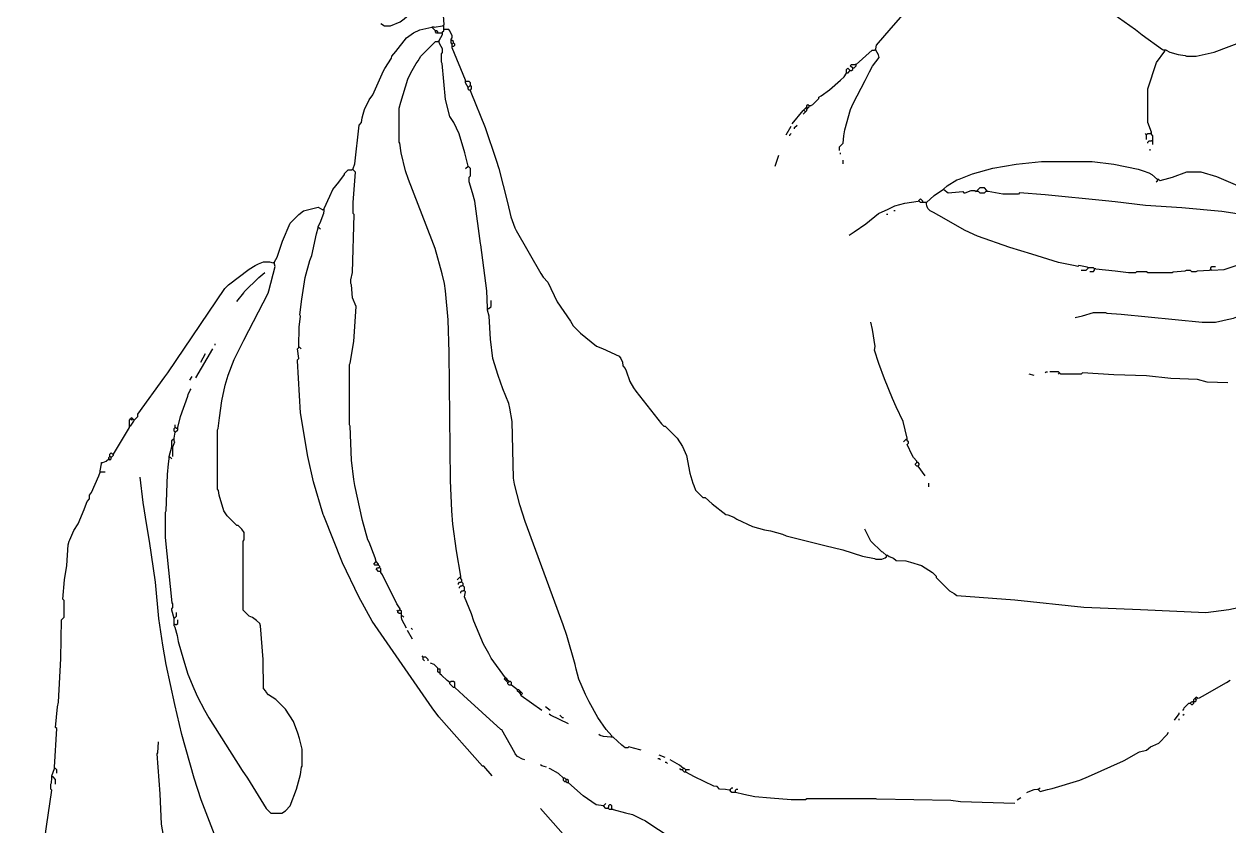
# Model space of a CAD drawing. Header units: millimetres. Extents: x 0.1 to 28.4, y 0.9 to 36.7.
# Drawn here: x 3.56 to 16.21, y 7.88 to 16.3 of the extents above; entities that cross this region are included whole.
import ezdxf

# ---------------------------------------------------------------- set-up
doc = ezdxf.new("R2010")
doc.units = ezdxf.units.MM

msp = doc.modelspace()

# ---------------------------------------------------------------- linework, layer by layer
for points in [[(12.4968, 16.0401), (12.50696, 16.07947), (12.658762, 16.258689), (12.760347, 16.373103), (13.103352, 16.817086), (13.230352, 16.994886), (13.35786, 17.18437), (13.39596, 17.24787), (13.630148, 17.625314), (13.7414, 17.7673)], [(15.5194, 16.0274), (15.50797, 16.02994), (15.293402, 16.182923), (15.224698, 16.240177), (15.047546, 16.367369), (14.99997, 16.39824), (14.89837, 16.43761), (14.86027, 16.45031), (14.36497, 16.57731), (14.18717, 16.64081), (14.0081, 16.7386), (13.8049, 16.9418), (13.8049, 17.5768), (13.8176, 17.5895), (13.8049, 17.6403), (13.8176, 17.653), (13.8176, 17.6911), (13.8049, 17.7038)], [(7.3025, 16.3068), (7.3406, 16.2814), (7.4041, 16.2814), (7.503414, 16.322548), (7.546086, 16.354552), (7.660903, 16.456047), (7.68477, 16.46809), (7.7089, 16.4719), (7.833298, 16.576623), (7.8994, 16.637), (7.9248, 16.637), (7.9375, 16.6243), (7.957324, 16.39508), (7.9629, 16.2941)], [(7.0104, 14.7828), (7.027582, 14.832479), (7.0739, 15.24), (7.0993, 15.2654), (7.104185, 15.315223), (7.11581, 15.35303), (7.129182, 15.403979), (7.178548, 15.504414), (7.21614, 15.55623), (7.33044, 15.81023), (7.34314, 15.83563), (7.41172, 15.94104), (7.4168, 15.9639), (7.457831, 16.012746), (7.5692, 16.1544), (7.643446, 16.208131), (7.71017, 16.23949), (7.8359, 16.2687)], [(7.8486, 16.2687), (7.8359, 16.2687)], [(7.8613, 16.2687), (7.8486, 16.2687)], [(7.8486, 16.256), (7.8486, 16.2687)], [(7.874, 16.2306), (7.8486, 16.256)], [(7.8613, 16.2687), (7.9502, 16.2814)], [(7.8867, 16.2306), (7.874, 16.2306)], [(7.874, 16.2179), (7.874, 16.2306)], [(7.8867, 16.2052), (7.874, 16.2179)], [(7.8994, 16.2179), (7.8867, 16.2306)], [(7.8994, 16.2052), (7.8867, 16.2052)], [(7.8994, 16.2052), (7.8994, 16.2179)], [(7.9121, 16.2052), (7.8994, 16.2052)], [(7.9375, 16.2052), (7.9121, 16.2052)], [(7.9121, 16.129), (7.9502, 16.1925)], [(7.9502, 16.2052), (7.9375, 16.2052)], [(7.9629, 16.2814), (7.9502, 16.2814)], [(7.9502, 16.2179), (7.9629, 16.2306)], [(7.9502, 16.2052), (7.9502, 16.2179)], [(7.9502, 16.1925), (7.9502, 16.2052)], [(7.9629, 16.2814), (7.9629, 16.2941)], [(7.9629, 16.2687), (7.9629, 16.2814)], [(7.9629, 16.256), (7.9629, 16.2687)], [(7.9629, 16.2433), (7.9629, 16.256)], [(7.9756, 16.2433), (7.9629, 16.2433)], [(7.9629, 16.2306), (7.9629, 16.2433)], [(8.0391, 16.1417), (8.0518, 16.1544), (8.0518, 16.1798), (8.02894, 16.21917), (8.0264, 16.2306), (8.0137, 16.2433), (7.9756, 16.2433)], [(15.5448, 16.0274), (15.58544, 16.00708), (15.672562, 15.981934), (15.747238, 15.971266), (15.7607, 15.9639), (15.8623, 15.9639), (16.051679, 16.006482), (16.52143, 16.18361), (16.57223, 16.20774), (16.663377, 16.238415), (16.712223, 16.248185), (16.82802, 16.262975), (16.9545, 16.2687)], [(8.1407, 10.5029), (8.097266, 10.768838), (8.057581, 11.049482), (8.046019, 11.188218), (8.033014, 11.505957), (8.02011, 12.852341), (8.007594, 13.195074), (7.980934, 13.500862), (7.970266, 13.575538), (7.945718, 13.676779), (7.87019, 13.94333), (7.83844, 14.03477), (7.59079, 14.66723), (7.56031, 14.75867), (7.513515, 14.946923), (7.500229, 15.048816), (7.493, 15.0622), (7.493, 15.4178), (7.510585, 15.480323), (7.58444, 15.72133), (7.61746, 15.78737), (7.673731, 15.885746), (7.693269, 15.915054), (7.7216, 15.9639), (7.874, 16.1163), (7.8994, 16.1163)], [(7.9121, 16.1163), (7.8994, 16.1163)], [(7.9121, 16.1163), (7.9121, 16.129)], [(7.9121, 16.1036), (7.9121, 16.1163)], [(8.2169, 14.8082), (8.18261, 14.94917), (8.125069, 15.149146), (8.06704, 15.26667), (8.0264, 15.3289), (7.980749, 15.507558), (7.945051, 15.886842), (7.9375, 15.9004), (7.9375, 15.9893), (7.9502, 16.002), (7.9502, 16.0401), (7.93496, 16.06423), (7.9121, 16.1036)], [(8.0391, 16.129), (8.0391, 16.1417)], [(8.0518, 16.129), (8.0391, 16.129)], [(8.0391, 16.1163), (8.0391, 16.129)], [(8.0518, 16.0909), (8.0391, 16.1036), (8.0391, 16.1163)], [(8.0645, 16.1036), (8.0645, 16.1163), (8.0518, 16.129)], [(8.0518, 16.0909), (8.0645, 16.1036)], [(8.0518, 16.0782), (8.0518, 16.0909)], [(8.0518, 16.0655), (8.0518, 16.0782)], [(8.0645, 16.0655), (8.0518, 16.0655)], [(8.0518, 16.0528), (8.0518, 16.0655)], [(8.0645, 16.0655), (8.0772, 16.0782), (8.0772, 16.0909), (8.0645, 16.1036)], [(8.1915, 15.7099), (8.0518, 16.0528)], [(12.1158, 14.9733), (12.1158, 15.0114), (12.1539, 15.0495), (12.161451, 15.126558), (12.171749, 15.188342), (12.23391, 15.40383), (12.25931, 15.46733), (12.38504, 15.70863), (12.43076, 15.80007), (12.461748, 15.860014), (12.5349, 15.9512), (12.52601, 15.97787), (12.4968, 16.0274)], [(12.2936, 15.875), (12.4587, 16.0274), (12.4841, 16.0274)], [(12.4968, 16.0274), (12.4841, 16.0274)], [(12.4968, 16.0274), (12.4968, 16.0401)], [(15.3924, 15.1638), (15.3543, 15.2654), (15.3543, 15.621), (15.446131, 15.898446), (15.5321, 16.0147)], [(15.5321, 16.0274), (15.5194, 16.0274)], [(15.5448, 16.0274), (15.5321, 16.0274)], [(15.5321, 16.0147), (15.5321, 16.0274)], [(12.192, 15.7988), (12.192, 15.8242), (12.2047, 15.8369), (12.2301, 15.8115)], [(12.2047, 15.7861), (12.2301, 15.8115)], [(12.2555, 15.8369), (12.2301, 15.8623), (12.2428, 15.875), (12.2809, 15.875)], [(12.2301, 15.8115), (12.2428, 15.8115), (12.2555, 15.8242)], [(12.2682, 15.8369), (12.2555, 15.8369)], [(12.2555, 15.8242), (12.2555, 15.8369)], [(12.2682, 15.8369), (12.2936, 15.8623)], [(12.2936, 15.875), (12.2809, 15.875)], [(12.2936, 15.8623), (12.2936, 15.875)], [(8.1915, 15.6972), (8.1915, 15.7099)], [(8.2042, 15.6972), (8.1915, 15.6972)], [(8.1915, 15.6845), (8.1915, 15.6972)], [(8.2423, 15.6591), (8.2423, 15.6845), (8.2296, 15.6972), (8.2042, 15.6972)], [(11.811, 15.4432), (11.8364, 15.4559), (11.8999, 15.5194), (11.8999, 15.5321), (11.923346, 15.547731), (12.011397, 15.611453), (12.1285, 15.7099), (12.1666, 15.748), (12.192, 15.7861)], [(12.192, 15.7861), (12.192, 15.7988)], [(12.2047, 15.7861), (12.192, 15.7861)], [(8.2169, 15.6337), (8.1915, 15.6845)], [(8.2169, 15.6337), (8.2423, 15.6591)], [(8.2296, 15.6083), (8.2169, 15.621), (8.2169, 15.6337)], [(8.2423, 15.6083), (8.2296, 15.6083)], [(8.2423, 15.6083), (8.255, 15.621), (8.255, 15.6464), (8.2423, 15.6591)], [(8.2423, 15.5956), (8.2423, 15.6083)], [(8.2423, 15.5956), (8.24484, 15.58417), (8.39724, 15.21587), (8.51281, 14.87297), (8.538882, 14.783921), (8.631115, 14.426223), (8.665882, 14.275921), (8.70966, 14.15923), (8.72236, 14.13383), (8.981831, 13.679854), (9.007398, 13.642278), (9.0551, 13.589), (9.15416, 13.38453), (9.293469, 13.180646), (9.3218, 13.1318), (9.398, 13.0556), (9.56437, 12.91971), (9.62787, 12.89304), (9.8044, 12.8143), (9.81964, 12.79017), (9.838018, 12.749679), (9.8425, 12.7127), (9.864969, 12.685346), (9.87679, 12.66063), (9.91616, 12.54633), (9.953869, 12.482146), (9.979269, 12.444046), (10.2489, 12.1031), (10.2743, 12.0777), (10.287, 12.0777), (10.414, 11.9507), (10.467731, 11.863754), (10.51179, 11.77163), (10.545482, 11.583521), (10.57656, 11.47953), (10.58926, 11.45413), (10.6045, 11.4046), (10.6807, 11.3284), (10.7061, 11.3284), (10.780014, 11.261852), (10.922, 11.1506), (10.94613, 11.14679), (11.008946, 11.122269), (11.038254, 11.102731), (11.20267, 11.02614), (11.329377, 10.990385), (11.393021, 10.977282), (11.51763, 10.94486), (11.558121, 10.926482), (11.964521, 10.824882), (12.152779, 10.777818), (12.357862, 10.711434), (12.482979, 10.688918), (12.4968, 10.6807), (12.5603, 10.6807), (12.59713, 10.69721), (12.6111, 10.7061)], [(11.7729, 15.4305), (11.7729, 15.4432), (11.7856, 15.4559), (11.7983, 15.4432)], [(11.811, 15.4432), (11.7983, 15.4432)], [(11.7983, 15.4305), (11.7983, 15.4432)], [(11.6205, 15.2527), (11.7348, 15.3924)], [(11.7475, 15.3924), (11.7348, 15.3924)], [(11.7348, 15.3543), (11.7602, 15.3797)], [(11.7475, 15.4051), (11.7602, 15.4178)], [(11.7475, 15.3924), (11.7475, 15.4051)], [(11.7602, 15.3797), (11.7475, 15.3924)], [(11.7602, 15.4178), (11.7729, 15.4305)], [(11.7729, 15.4051), (11.7602, 15.4178)], [(11.7602, 15.3797), (11.7729, 15.3924), (11.7729, 15.4051)], [(11.7856, 15.4178), (11.7729, 15.4305)], [(11.7729, 15.4051), (11.7856, 15.4178)], [(11.7856, 15.4178), (11.7983, 15.4305)], [(11.557, 15.1384), (11.6078, 15.2273)], [(11.6459, 15.2019), (11.6459, 15.2146), (11.6713, 15.24)], [(11.5951, 15.1257), (11.5951, 15.1384), (11.6078, 15.1511)], [(15.3416, 15.1384), (15.3289, 15.1511)], [(15.3416, 15.1384), (15.3543, 15.1511), (15.3797, 15.1511)], [(15.3416, 15.0876), (15.3416, 15.1384)], [(15.3543, 15.0495), (15.3543, 15.0622), (15.367, 15.0749), (15.3924, 15.0749)], [(15.3924, 15.1511), (15.3797, 15.1511)], [(15.3924, 15.1511), (15.3924, 15.1638)], [(15.3924, 15.1384), (15.3924, 15.1511)], [(15.4051, 15.0876), (15.4051, 15.1257), (15.3924, 15.1384)], [(15.4051, 15.0749), (15.3924, 15.0749)], [(15.4051, 15.0749), (15.4051, 15.0876)], [(15.4051, 15.0622), (15.4051, 15.0749)], [(15.4051, 15.0368), (15.4051, 15.0622)], [(12.1285, 14.9352), (12.1285, 14.9479)], [(15.3797, 14.9733), (15.3797, 14.986)], [(8.1915, 14.7828), (8.2169, 14.8082)], [(8.4201, 13.3223), (8.4142, 13.499707), (8.351024, 13.98208), (8.348785, 13.996377), (8.287375, 14.43938), (8.263218, 14.527679), (8.2296, 14.6431), (8.2296, 14.6939), (8.2423, 14.7066), (8.2423, 14.7828), (8.2169, 14.8082)], [(11.4427, 14.8082), (11.4808, 14.9225)], [(12.1539, 14.8336), (12.1539, 14.8717)], [(13.208, 14.5669), (13.248386, 14.601952), (13.35024, 14.66342), (13.37183, 14.67231), (13.51407, 14.72819), (13.727579, 14.787282), (13.970684, 14.828129), (14.2367, 14.859), (14.7701, 14.859), (14.998016, 14.828129), (15.251579, 14.778318), (15.30477, 14.76121), (15.36446, 14.73962), (15.394354, 14.722231), (15.4559, 14.6685)], [(6.7056, 14.3637), (6.76529, 14.49197), (6.797623, 14.564298), (6.861048, 14.640814), (6.918569, 14.721254), (6.9215, 14.732), (6.9596, 14.7701), (6.9977, 14.7701)], [(7.2517, 10.6553), (7.24281, 10.69467), (7.17804, 10.85977), (7.16534, 10.88517), (7.107518, 11.085979), (7.028249, 11.456258), (7.017951, 11.518042), (6.992042, 11.721534), (6.978885, 12.077482), (6.9723, 12.0904), (6.9723, 12.7254), (6.979851, 12.738958), (7.017234, 12.967119), (7.04215, 13.335), (7.003481, 13.424382), (6.991919, 13.563118), (6.985, 13.5763), (6.985, 13.6144), (7.004194, 13.690738), (7.0231, 14.3002), (7.0104, 14.3129), (7.0104, 14.4272), (7.0358, 14.7447), (7.0104, 14.7701)], [(7.0104, 14.7701), (6.9977, 14.7701)], [(7.0104, 14.7701), (7.0104, 14.7828)], [(16.9926, 14.2494), (16.927146, 14.297269), (16.65986, 14.44752), (16.62303, 14.46276), (16.07947, 14.69771), (15.9131, 14.7447), (15.7607, 14.7447), (15.60957, 14.69009), (15.57147, 14.67739), (15.4813, 14.6558), (15.4686, 14.6685)], [(13.0302, 14.4272), (13.109089, 14.500262), (13.208, 14.5669)], [(13.208, 14.5669), (13.24483, 14.53896), (13.2588, 14.5288), (13.4112, 14.5415), (13.4239, 14.5288), (13.4366, 14.5288), (13.5001, 14.5542), (13.5382, 14.5542), (13.5509, 14.5415)], [(13.6652, 14.5542), (13.6398, 14.5796), (13.589, 14.5796), (13.5636, 14.5542)], [(13.5636, 14.5415), (13.5636, 14.5542)], [(13.6652, 14.5415), (13.6652, 14.5542)], [(15.4432, 14.6431), (15.4559, 14.6558)], [(15.4686, 14.6685), (15.4559, 14.6685)], [(15.4559, 14.6558), (15.4559, 14.6685)], [(12.2174, 14.0843), (12.270486, 14.119352), (12.392722, 14.201698), (12.524802, 14.309777), (12.62634, 14.35862), (12.69873, 14.39291), (12.80222, 14.421624), (12.9413, 14.4399)], [(12.954, 14.4399), (12.9413, 14.4399)], [(12.9921, 14.4399), (12.9667, 14.4653), (12.954, 14.4526)], [(12.954, 14.4399), (12.954, 14.4526)], [(12.9794, 14.4272), (12.9667, 14.4272), (12.954, 14.4399)], [(12.9921, 14.4272), (12.9794, 14.4272)], [(12.9921, 14.4272), (12.9921, 14.4399)], [(13.0048, 14.4272), (12.9921, 14.4272)], [(13.0175, 14.4272), (13.0048, 14.4272)], [(13.0302, 14.4272), (13.0175, 14.4272)], [(13.0302, 14.4145), (13.0302, 14.4272)], [(13.5636, 14.5415), (13.5509, 14.5415)], [(13.5763, 14.5415), (13.5636, 14.5415)], [(13.5763, 14.5415), (13.589, 14.5288), (13.6398, 14.5288), (13.6525, 14.5415)], [(13.6652, 14.5415), (13.6525, 14.5415)], [(13.6779, 14.5415), (13.6652, 14.5415)], [(16.9418, 14.1351), (16.84147, 14.17574), (16.432823, 14.282615), (16.383977, 14.292385), (16.129684, 14.331071), (15.709568, 14.370421), (15.329348, 14.394927), (15.012162, 14.432534), (14.910484, 14.445371), (14.275282, 14.509181), (14.0081, 14.5288), (13.9954, 14.5161), (13.8303, 14.5161), (13.6779, 14.5415)], [(6.1849, 13.8049), (6.21284, 13.85443), (6.25221, 13.96873), (6.26999, 14.02207), (6.35, 14.2113), (6.4389, 14.3002), (6.4897, 14.3383), (6.6421, 14.3764), (6.6929, 14.351)], [(6.6421, 14.1732), (6.664569, 14.213254), (6.70179, 14.31417), (6.7056, 14.3383)], [(6.7056, 14.351), (6.6929, 14.351)], [(6.7056, 14.351), (6.7056, 14.3637)], [(6.7056, 14.3383), (6.7056, 14.351)], [(12.6238, 14.3002), (12.6111, 14.3002)], [(12.7, 14.3383), (12.6873, 14.3383)], [(14.732, 13.7414), (14.718323, 13.749215), (14.6304, 13.7668), (14.6177, 13.7541), (14.591442, 13.761651), (14.415477, 13.797085), (14.13637, 13.88491), (13.90523, 13.95349), (13.56487, 14.07414), (13.43533, 14.13256), (13.159154, 14.290431), (13.10513, 14.32306), (13.0683, 14.3383), (13.0429, 14.3637), (13.03401, 14.39037), (13.0302, 14.4145)], [(6.6421, 14.1605), (6.6421, 14.1732)], [(6.4389, 12.9159), (6.444856, 13.11875), (6.45795, 13.2334), (6.4516, 13.2461), (6.472115, 13.412177), (6.507734, 13.639038), (6.55701, 13.81633), (6.57606, 13.86967), (6.624515, 14.097977), (6.6421, 14.1605)], [(6.6548, 14.1605), (6.6421, 14.1605)], [(6.6675, 14.1478), (6.6548, 14.1605)], [(16.0274, 13.716), (16.15388, 13.721725), (16.459418, 13.824185), (16.801882, 13.836415), (16.82623, 13.84554), (16.966079, 13.885582), (17.06753, 13.93571), (17.1704, 13.9954)], [(4.7117, 12.1412), (4.7498, 12.1793), (4.7498, 12.2047), (5.032248, 12.596114), (5.064252, 12.638786), (5.6642, 13.5255), (5.7023, 13.5636), (5.920486, 13.725652), (5.98297, 13.76426), (6.01853, 13.78204), (6.0706, 13.8049), (6.1341, 13.8049), (6.1722, 13.7922)], [(6.1849, 13.7922), (6.1722, 13.7922)], [(6.1849, 13.7922), (6.1849, 13.8049)], [(6.1849, 13.7795), (6.1849, 13.7922)], [(5.1308, 9.9822), (5.13969, 9.96823), (5.163751, 9.879742), (5.174049, 9.817958), (5.22859, 9.62533), (5.274982, 9.475321), (5.33654, 9.32307), (5.37591, 9.23417), (5.45084, 9.09447), (5.49656, 9.01573), (5.845048, 8.460486), (5.902569, 8.380046), (6.096, 8.0645), (6.1468, 8.0137), (6.2611, 8.0137), (6.2992, 8.0391), (6.35, 8.0899), (6.41731, 8.26643), (6.458966, 8.420862), (6.469634, 8.495538), (6.477, 8.509), (6.477, 8.6868), (6.447118, 8.799979), (6.430682, 8.853021), (6.38556, 8.97763), (6.2992, 9.1059), (6.1976, 9.2075), (6.1214, 9.2583), (6.096, 9.2837), (6.093069, 9.294446), (6.0706, 9.3218), (6.064514, 9.626357), (6.039334, 9.981781), (6.0325, 10.0076), (5.996686, 10.036048), (5.954014, 10.068052), (5.9182, 10.0838), (5.8547, 10.1473), (5.8547, 10.8712), (5.8674, 10.8839), (5.8674, 10.9601), (5.842, 10.9982), (5.8039, 11.0363), (5.7912, 11.0363), (5.6896, 11.1379), (5.6515, 11.1887), (5.605585, 11.354777), (5.595815, 11.403623), (5.588, 11.4173), (5.588, 12.0396), (5.595042, 12.052866), (5.606358, 12.166034), (5.631249, 12.343542), (5.668682, 12.508379), (5.69849, 12.61237), (5.76326, 12.77747), (5.864469, 12.981354), (6.11759, 13.47597), (6.12521, 13.49883), (6.19125, 13.7541), (6.1849, 13.7795)], [(5.7912, 13.3858), (5.864352, 13.476986), (5.8674, 13.4874), (6.0198, 13.6398), (6.0833, 13.6906)], [(14.6558, 13.716), (14.7066, 13.716), (14.732, 13.7414)], [(14.7955, 13.7287), (14.7828, 13.7414), (14.732, 13.7414)], [(14.7447, 13.7033), (14.7828, 13.7033), (14.7955, 13.716)], [(14.8082, 13.7287), (14.7955, 13.7287)], [(14.7955, 13.716), (14.7955, 13.7287)], [(14.8082, 13.7287), (15.010952, 13.710173), (15.1511, 13.6906), (15.2273, 13.6906), (15.24, 13.7033), (15.3416, 13.7033), (15.3543, 13.6906), (15.6083, 13.6906), (15.62152, 13.697575), (15.74748, 13.709025), (15.7607, 13.716), (15.7988, 13.716), (15.8115, 13.7033), (15.8623, 13.7033), (15.87552, 13.710275), (16.002, 13.716)], [(16.0147, 13.716), (16.002, 13.716)], [(16.0147, 13.7287), (16.0147, 13.7414), (16.0274, 13.7541), (16.0655, 13.7541)], [(16.0147, 13.716), (16.0147, 13.7287)], [(16.0274, 13.716), (16.0147, 13.716)], [(8.4201, 13.3096), (8.4201, 13.3223)], [(8.4328, 13.3096), (8.4201, 13.3096)], [(8.4201, 13.2969), (8.4201, 13.3096)], [(9.7282, 8.8265), (9.667823, 8.892602), (9.578731, 9.018954), (9.48944, 9.18337), (9.45134, 9.25957), (9.38149, 9.42213), (9.352085, 9.525977), (9.342315, 9.574823), (9.25449, 9.87933), (9.21639, 9.99363), (8.81761, 11.07567), (8.75919, 11.25093), (8.704649, 11.468958), (8.694351, 11.530742), (8.680588, 12.128368), (8.656515, 12.267223), (8.644218, 12.317879), (8.58266, 12.47013), (8.53186, 12.60983), (8.476049, 12.789758), (8.452475, 12.99158), (8.437282, 13.234521), (8.4201, 13.2969)], [(8.4328, 13.3096), (8.4582, 13.335), (8.4582, 13.3985)], [(12.827, 11.9507), (12.784418, 12.127379), (12.71016, 12.27963), (12.67206, 12.36853), (12.58951, 12.57427), (12.53109, 12.73683), (12.4841, 12.8778), (12.49045, 12.9159), (12.46251, 13.09497), (12.446, 13.1699)], [(14.5923, 13.2207), (14.667523, 13.238285), (14.7828, 13.2715), (14.9098, 13.2715), (14.922948, 13.264627), (15.074452, 13.252973), (15.9258, 13.1699), (16.0655, 13.1699), (16.140842, 13.187749), (16.155258, 13.190151), (16.25473, 13.21181), (16.3068, 13.2334)], [(5.5626, 12.9286), (5.5626, 12.9413)], [(8.4709, 8.4074), (8.382, 8.509), (8.3693, 8.509), (7.909052, 9.027414), (7.838948, 9.120886), (7.21106, 10.03173), (7.07136, 10.28573), (6.89991, 10.64387), (6.70179, 11.13663), (6.69671, 11.15187), (6.595782, 11.494621), (6.535615, 11.759223), (6.457325, 12.21792), (6.4262, 12.7635), (6.4262, 12.7762), (6.4389, 12.7889), (6.4262, 12.8905), (6.4389, 12.9032)], [(6.4389, 12.9032), (6.4389, 12.9159)], [(6.4516, 12.9032), (6.4389, 12.9032)], [(6.4643, 12.8905), (6.4516, 12.9032)], [(5.3594, 12.5857), (5.5372, 12.8905)], [(5.4102, 12.7508), (5.461, 12.8397)], [(14.2748, 12.6365), (14.2875, 12.6492), (14.3002, 12.6492)], [(14.4272, 12.6365), (14.4145, 12.6492), (14.3256, 12.6492)], [(5.2959, 12.5603), (5.3213, 12.5984)], [(14.1605, 12.6111), (14.1097, 12.6238)], [(14.4145, 12.6238), (14.4272, 12.6365)], [(16.1925, 12.5349), (15.976932, 12.540879), (15.874736, 12.566938), (15.595864, 12.579062), (15.341374, 12.604994), (14.998457, 12.617714), (14.6685, 12.6365), (14.6558, 12.6238), (14.4399, 12.6238), (14.4272, 12.6365)], [(5.1689, 12.065), (5.198782, 12.178179), (5.27431, 12.39393), (5.27939, 12.40917), (5.29844, 12.45743), (5.3086, 12.4714)], [(4.6609, 12.0904), (4.6609, 12.1412), (4.6736, 12.1539)], [(4.699, 12.1539), (4.6863, 12.1666), (4.6736, 12.1539)], [(4.6736, 12.1539), (4.6863, 12.1412), (4.699, 12.1539)], [(4.7117, 12.1412), (4.699, 12.1539)], [(4.4958, 11.7856), (4.6609, 12.065)], [(4.6609, 12.0777), (4.6609, 12.0904)], [(4.6736, 12.0777), (4.6609, 12.0777)], [(4.6609, 12.065), (4.6609, 12.0777)], [(4.6736, 12.0777), (4.70916, 12.12977), (4.7117, 12.1412)], [(5.1435, 12.0142), (5.1308, 12.0269), (5.1308, 12.0523), (5.1435, 12.065)], [(5.1435, 12.065), (5.1435, 12.0904)], [(5.1562, 12.0523), (5.1435, 12.065)], [(5.1435, 12.0142), (5.1689, 12.0396)], [(5.1689, 12.0523), (5.1562, 12.0523)], [(5.1689, 12.0523), (5.1689, 12.065)], [(5.1689, 12.0396), (5.1689, 12.0523)], [(5.1054, 11.8745), (5.1054, 11.9253), (5.1181, 11.938)], [(5.1308, 11.938), (5.1181, 11.938)], [(5.1181, 11.8618), (5.13715, 11.9126), (5.1308, 11.9253)], [(5.1308, 11.9507), (5.1435, 12.0142)], [(5.1308, 11.938), (5.1308, 11.9507)], [(5.1308, 11.9253), (5.1308, 11.938)], [(12.7889, 11.9126), (12.8143, 11.938)], [(12.827, 11.938), (12.8143, 11.938)], [(12.827, 11.938), (12.827, 11.9507)], [(12.827, 11.9253), (12.827, 11.938)], [(12.9286, 11.7094), (12.893548, 11.749786), (12.88034, 11.77417), (12.827, 11.8872), (12.8397, 11.8999), (12.8397, 11.9126), (12.827, 11.9253)], [(4.4577, 11.7602), (4.4577, 11.7856), (4.4704, 11.7983), (4.4831, 11.7856)], [(4.4704, 11.7475), (4.4958, 11.7729)], [(4.4958, 11.7856), (4.4831, 11.7856)], [(4.4958, 11.7729), (4.4958, 11.7856)], [(5.08, 11.7602), (5.1054, 11.8618)], [(5.1054, 11.8618), (5.1054, 11.8745)], [(5.1181, 11.8618), (5.1054, 11.8618)], [(5.1181, 11.8491), (5.1181, 11.8618)], [(5.1181, 11.7602), (5.1181, 11.8491)], [(4.3561, 11.6078), (4.3688, 11.684)], [(4.3688, 11.684), (4.3688, 11.6967), (4.3815, 11.6967)], [(4.3815, 11.6967), (4.417646, 11.712331), (4.445, 11.7348)], [(4.445, 11.7348), (4.445, 11.7475), (4.4577, 11.7602)], [(4.445, 11.7348), (4.4577, 11.7221), (4.4704, 11.7348), (4.4704, 11.7475)], [(4.4704, 11.7475), (4.4577, 11.7602)], [(5.1308, 10.0584), (5.1054, 10.1473), (5.1054, 10.16), (5.1181, 10.1727), (5.1181, 10.2108), (5.110871, 10.224184), (5.0419, 10.9093), (5.0419, 11.176), (5.048461, 11.188898), (5.060739, 11.569502), (5.072876, 11.68338), (5.08, 11.7348)], [(5.08, 11.7475), (5.08, 11.7602)], [(5.0927, 11.7475), (5.08, 11.7475)], [(5.08, 11.7348), (5.08, 11.7475)], [(5.1054, 11.7348), (5.0927, 11.7475)], [(12.9413, 11.6586), (12.9286, 11.6586), (12.9159, 11.6713), (12.9159, 11.684), (12.9286, 11.6967)], [(12.9286, 11.6967), (12.9286, 11.7094)], [(12.9413, 11.6967), (12.9286, 11.6967)], [(12.9413, 11.6586), (12.954, 11.6713), (12.954, 11.684), (12.9413, 11.6967)], [(13.0175, 11.557), (12.9413, 11.6586)], [(3.8735, 8.4963), (3.8989, 8.9027), (3.8862, 8.9154), (3.906715, 9.132277), (3.916485, 9.181123), (3.942781, 9.638818), (3.9497, 10.0457), (3.9751, 10.0711), (3.9751, 10.2489), (3.9624, 10.2616), (3.980966, 10.464381), (4.004982, 10.616079), (4.019156, 10.83275), (4.02971, 10.86993), (4.03479, 10.88517), (4.079631, 10.983546), (4.124569, 11.050954), (4.18719, 11.20267), (4.19989, 11.24077), (4.219331, 11.288346), (4.2418, 11.3157), (4.2418, 11.3538), (4.264269, 11.381154), (4.33959, 11.55827), (4.3561, 11.5951)], [(4.3561, 11.5951), (4.3561, 11.6078)], [(4.3688, 11.5951), (4.3561, 11.5951)], [(4.4069, 11.5951), (4.3688, 11.5951)], [(6.9215, 5.7023), (6.416638, 6.289189), (6.187948, 6.606286), (6.048131, 6.821854), (5.832231, 7.190154), (5.81406, 7.22503), (5.61721, 7.63397), (5.59054, 7.69747), (5.414682, 8.154521), (5.34289, 8.38073), (5.211885, 8.840177), (5.139018, 9.155579), (5.047049, 9.576658), (5.011351, 9.778142), (4.971481, 10.058882), (4.934642, 10.438834), (4.871466, 10.870438), (4.846251, 11.035442), (4.806258, 11.278166), (4.7752, 11.5443)], [(13.0556, 11.4427), (13.0556, 11.4808)], [(12.6111, 10.7188), (12.570714, 10.753852), (12.5603, 10.7569), (12.446, 10.8712), (12.39901, 10.96137), (12.3825, 10.9982)], [(7.2644, 10.6172), (7.239, 10.6172), (7.2263, 10.6299), (7.2517, 10.6553)], [(7.2771, 10.6299), (7.2517, 10.6553)], [(7.2771, 10.6172), (7.2771, 10.6299)], [(12.6238, 10.7188), (12.6111, 10.7188)], [(12.6111, 10.7061), (12.6111, 10.7188)], [(12.6238, 10.7188), (12.63777, 10.70991), (12.685346, 10.690469), (12.7127, 10.668), (12.81368, 10.662424), (12.863979, 10.650818), (12.97813, 10.61339), (13.0937, 10.541), (13.1318, 10.5029), (13.1318, 10.4902), (13.2715, 10.3505), (13.320346, 10.322169), (13.3477, 10.2997), (13.95678, 10.255875), (14.681571, 10.17863), (15.278416, 10.153299), (15.9639, 10.1219), (16.204342, 10.152449), (16.44777, 10.20699), (16.48587, 10.22096), (16.608998, 10.290123), (16.6751, 10.3505), (16.6878, 10.3378)], [(7.2898, 10.5537), (7.2771, 10.5537), (7.2517, 10.5791), (7.2644, 10.5918), (7.2771, 10.5918)], [(7.2771, 10.6172), (7.2644, 10.6172)], [(7.2898, 10.6045), (7.2771, 10.6172)], [(7.2898, 10.5918), (7.2771, 10.5918)], [(7.2898, 10.5918), (7.2898, 10.6045)], [(7.3025, 10.5664), (7.3025, 10.5791), (7.2898, 10.5918)], [(7.3025, 10.5537), (7.2898, 10.5537)], [(7.3025, 10.5537), (7.3025, 10.5664)], [(7.3025, 10.541), (7.3025, 10.5537)], [(7.5057, 10.16), (7.470531, 10.212754), (7.318131, 10.517554), (7.3025, 10.541)], [(8.1407, 10.4902), (8.1407, 10.5029)], [(8.1026, 10.4648), (8.128, 10.4902)], [(8.1153, 10.414), (8.1153, 10.4267), (8.128, 10.4394), (8.1407, 10.4394)], [(8.1407, 10.4902), (8.128, 10.4902)], [(8.128, 10.3759), (8.128, 10.3886), (8.1407, 10.4013), (8.1534, 10.4013)], [(8.1407, 10.4775), (8.1407, 10.4902)], [(8.1534, 10.4521), (8.1534, 10.4648), (8.1407, 10.4775)], [(8.1534, 10.4394), (8.1407, 10.4394)], [(8.1534, 10.4394), (8.1534, 10.4521)], [(8.1661, 10.414), (8.1661, 10.4267), (8.1534, 10.4394)], [(8.1661, 10.4013), (8.1534, 10.4013)], [(8.1661, 10.4013), (8.1661, 10.414)], [(8.1788, 10.3632), (8.1788, 10.3886), (8.1661, 10.4013)], [(8.1407, 10.3251), (8.1407, 10.3378), (8.1534, 10.3505), (8.1661, 10.3505)], [(8.1788, 10.3505), (8.1661, 10.3505)], [(8.1788, 10.3505), (8.1788, 10.3632)], [(8.6106, 9.4361), (8.461248, 9.641586), (8.43534, 9.69137), (8.37946, 9.79043), (8.27659, 10.03173), (8.25246, 10.10793), (8.1788, 10.287), (8.1915, 10.3378), (8.1788, 10.3505)], [(5.1308, 10.0584), (5.1562, 10.0838), (5.1562, 10.1219)], [(7.4803, 10.1346), (7.4676, 10.1473)], [(7.4803, 10.1346), (7.493, 10.1473)], [(7.5057, 10.1092), (7.493, 10.1092), (7.4803, 10.1219), (7.4803, 10.1346)], [(7.5057, 10.1473), (7.493, 10.1473)], [(7.5057, 10.1473), (7.5057, 10.16)], [(7.5184, 10.1219), (7.5184, 10.1346), (7.5057, 10.1473)], [(7.5184, 10.1092), (7.5184, 10.1219)], [(5.1308, 10.0076), (5.1308, 10.0584)], [(5.1308, 9.9949), (5.1308, 10.0076)], [(5.1435, 9.9949), (5.1308, 9.9949)], [(5.1308, 9.9822), (5.1308, 9.9949)], [(5.1435, 9.9949), (5.1562, 9.9949), (5.1689, 10.0076), (5.1689, 10.0457)], [(7.5184, 10.1092), (7.5057, 10.1092)], [(7.5184, 10.0965), (7.5184, 10.1092)], [(7.5184, 10.0838), (7.5184, 10.0965)], [(7.5311, 10.0838), (7.5184, 10.0838)], [(7.5184, 10.0711), (7.5184, 10.0838)], [(7.5692, 9.9568), (7.52221, 10.04697), (7.5184, 10.0711)], [(7.5438, 10.0711), (7.5311, 10.0838)], [(7.6327, 9.8425), (7.5819, 9.9314)], [(7.6327, 9.9441), (7.62, 9.9568)], [(7.747, 9.652), (7.7343, 9.6647)], [(7.7597, 9.652), (7.747, 9.652)], [(7.747, 9.6393), (7.747, 9.652)], [(7.7597, 9.6139), (7.747, 9.6266), (7.747, 9.6393)], [(7.7978, 9.6139), (7.7978, 9.6266), (7.7724, 9.652), (7.7597, 9.652)], [(7.8994, 9.5377), (7.8613, 9.5758), (7.8232, 9.5885)], [(7.8994, 9.525), (7.8994, 9.5377)], [(7.9121, 9.525), (7.8994, 9.525)], [(7.8994, 9.5123), (7.8994, 9.525)], [(7.9121, 9.4869), (7.8994, 9.4996), (7.8994, 9.5123)], [(7.9248, 9.5123), (7.9248, 9.525), (7.9121, 9.525)], [(7.9248, 9.4869), (7.9121, 9.4869)], [(7.9248, 9.4996), (7.9248, 9.5123)], [(7.9248, 9.4869), (7.9248, 9.4996)], [(7.9248, 9.4742), (7.9248, 9.4869)], [(8.0264, 9.3853), (7.999046, 9.407769), (7.93877, 9.46404), (7.9248, 9.4742)], [(8.0772, 9.3472), (8.0772, 9.3853), (8.0645, 9.398), (8.0391, 9.398), (8.0264, 9.3853)], [(8.0645, 9.3345), (8.0264, 9.3726), (8.0264, 9.3853)], [(8.6106, 9.4107), (8.5979, 9.4234), (8.6106, 9.4361)], [(8.6233, 9.4234), (8.6106, 9.4361)], [(8.6106, 9.4107), (8.6233, 9.4234)], [(8.6233, 9.398), (8.6106, 9.4107)], [(8.636, 9.4107), (8.6233, 9.4234)], [(8.6233, 9.398), (8.636, 9.4107)], [(8.636, 9.3853), (8.6233, 9.398)], [(8.6487, 9.398), (8.636, 9.4107)], [(8.636, 9.3853), (8.6487, 9.398)], [(8.6614, 9.3599), (8.6487, 9.3599), (8.636, 9.3726), (8.636, 9.3853)], [(8.6741, 9.3726), (8.6741, 9.3853), (8.6614, 9.398), (8.6487, 9.398)], [(8.6741, 9.3599), (8.6741, 9.3726)], [(15.875, 9.2202), (15.89786, 9.22528), (15.927754, 9.242669), (16.17853, 9.38784), (16.2179, 9.4107)], [(8.0772, 9.3345), (8.0645, 9.3345)], [(8.0772, 9.3345), (8.0772, 9.3472)], [(8.8138, 8.5725), (8.78713, 8.58266), (8.7376, 8.6106), (8.7122, 8.636), (8.709269, 8.646746), (8.5725, 8.89), (8.562642, 8.893157), (8.168854, 9.248747), (8.0772, 9.3345)], [(8.6741, 9.3599), (8.6614, 9.3599)], [(8.7376, 9.3091), (8.6741, 9.3599)], [(8.7503, 9.3091), (8.7376, 9.3091)], [(8.7376, 9.2964), (8.7376, 9.3091)], [(8.7503, 9.2837), (8.7376, 9.2964)], [(8.763, 9.2964), (8.7503, 9.3091)], [(8.7503, 9.2837), (8.763, 9.2964)], [(8.763, 9.271), (8.7503, 9.2837)], [(8.7757, 9.2837), (8.763, 9.2964)], [(8.763, 9.271), (8.7757, 9.2837)], [(8.7757, 9.2583), (8.763, 9.271)], [(8.7757, 9.2583), (8.7884, 9.271), (8.7757, 9.2837)], [(8.9916, 9.0932), (8.7757, 9.2456), (8.7757, 9.2583)], [(9.0805, 9.0932), (9.0297, 9.1313)], [(15.7226, 9.0932), (15.73276, 9.10717), (15.7353, 9.1186), (15.7861, 9.1694), (15.7988, 9.1694)], [(15.7988, 9.1694), (15.8115, 9.1821), (15.8242, 9.1821)], [(15.7988, 9.1694), (15.8115, 9.1567), (15.8242, 9.1567), (15.8369, 9.1694)], [(15.8369, 9.1821), (15.8242, 9.1821)], [(15.8369, 9.1948), (15.8369, 9.2075), (15.8496, 9.2202)], [(15.8369, 9.1821), (15.8369, 9.1948)], [(15.8496, 9.1821), (15.8369, 9.1821)], [(15.8369, 9.1694), (15.8369, 9.1821)], [(15.875, 9.2202), (15.8623, 9.2329), (15.8496, 9.2202)], [(15.8623, 9.2075), (15.8496, 9.2202)], [(15.8496, 9.1821), (15.8623, 9.1948), (15.8623, 9.2075)], [(15.8623, 9.2075), (15.875, 9.2202)], [(9.271, 8.9535), (9.08177, 9.04494), (9.0678, 9.0551)], [(9.2202, 9.017), (9.2075, 9.017), (9.1821, 9.0424)], [(15.6337, 8.9916), (15.681569, 9.057054), (15.6845, 9.0678)], [(15.6845, 8.9916), (15.6845, 9.0043)], [(15.7226, 9.0424), (15.7353, 9.0551)], [(14.2113, 8.255), (14.224, 8.2423), (14.301177, 8.262815), (14.350023, 8.272585), (14.64183, 8.36041), (14.73073, 8.39851), (15.09903, 8.56234), (15.11427, 8.56996), (15.25143, 8.65124), (15.266521, 8.656918), (15.3416, 8.6741), (15.381986, 8.709152), (15.40637, 8.72236), (15.4686, 8.7503), (15.5575, 8.8392), (15.5702, 8.8646)], [(5.5118, 5.588), (5.50799, 5.61213), (5.42036, 5.86613), (5.364285, 6.071577), (5.266018, 6.501279), (5.186485, 6.858977), (5.125651, 7.187342), (4.997186, 7.899643), (4.98433, 8.217271), (4.953, 8.636), (4.960042, 8.649266), (4.9657, 8.763)], [(9.7155, 8.8138), (9.640062, 8.819134), (9.60247, 8.83031), (9.5885, 8.8392)], [(9.7282, 8.8138), (9.7155, 8.8138)], [(9.7282, 8.8138), (9.7282, 8.8265)], [(9.7409, 8.8138), (9.7282, 8.8138)], [(10.033, 8.6741), (9.95553, 8.69569), (9.906, 8.7122), (9.8933, 8.6995), (9.8679, 8.6995), (9.832554, 8.728047), (9.7409, 8.8138)], [(10.287, 8.5979), (10.2235, 8.6233)], [(3.8481, 8.4074), (3.8735, 8.4836)], [(3.8735, 8.4836), (3.8735, 8.4963)], [(3.8862, 8.4836), (3.8735, 8.4836)], [(3.8989, 8.4328), (3.8989, 8.4709), (3.8862, 8.4836)], [(9.0424, 8.4963), (8.99287, 8.51154), (8.9789, 8.5217)], [(9.2202, 8.382), (9.166922, 8.429702), (9.078546, 8.480669), (9.0678, 8.4836)], [(10.2362, 8.5725), (10.2235, 8.5852), (10.2108, 8.5852)], [(10.3124, 8.5344), (10.2997, 8.5471), (10.287, 8.5471)], [(10.4775, 8.4836), (10.437114, 8.518652), (10.3378, 8.5725)], [(10.4648, 8.4709), (10.4521, 8.4709), (10.4394, 8.4836)], [(10.4648, 8.4709), (10.4775, 8.4836)], [(10.5029, 8.4709), (10.4902, 8.4836), (10.4775, 8.4836)], [(3.5687, 4.4069), (3.556, 4.5085), (3.5687, 4.5212), (3.5687, 4.5593), (3.556, 4.572), (3.556, 4.9149), (3.587417, 5.879799), (3.625281, 6.400318), (3.766566, 7.696962), (3.791966, 7.874762), (3.8481, 8.255), (3.8354, 8.2677), (3.8354, 8.3185), (3.843215, 8.332177), (3.8481, 8.382)], [(3.8481, 8.3947), (3.8481, 8.4074)], [(3.8608, 8.3947), (3.8481, 8.3947)], [(3.8481, 8.382), (3.8481, 8.3947)], [(3.8862, 8.3185), (3.8862, 8.3693), (3.8608, 8.3947)], [(9.2329, 8.382), (9.2202, 8.382)], [(9.2202, 8.3693), (9.2202, 8.382)], [(9.2329, 8.3439), (9.2202, 8.3566), (9.2202, 8.3693)], [(9.2456, 8.3693), (9.2329, 8.382)], [(9.2583, 8.3693), (9.2456, 8.3693)], [(9.2456, 8.3566), (9.2456, 8.3693)], [(9.2456, 8.3439), (9.2456, 8.3566)], [(9.271, 8.3439), (9.271, 8.3566), (9.2583, 8.3693)], [(10.4902, 8.4455), (10.4648, 8.4709)], [(10.5029, 8.4455), (10.4902, 8.4455)], [(10.5156, 8.4709), (10.5029, 8.4709)], [(10.5029, 8.4582), (10.5029, 8.4709)], [(10.5029, 8.4455), (10.5029, 8.4582)], [(10.9601, 8.255), (10.921142, 8.262551), (10.8585, 8.2677), (10.8331, 8.2931), (10.796121, 8.297582), (10.59307, 8.39724), (10.5029, 8.4455)], [(10.541, 8.4709), (10.5156, 8.4709)], [(9.2456, 8.3439), (9.2329, 8.3439)], [(9.2583, 8.3312), (9.2456, 8.3439)], [(9.271, 8.3312), (9.2583, 8.3312)], [(9.271, 8.3312), (9.271, 8.3439)], [(9.6393, 8.0899), (9.5631, 8.1026), (9.426002, 8.194623), (9.271, 8.3312)], [(10.9728, 8.255), (10.9601, 8.255)], [(10.9728, 8.2677), (10.9855, 8.2804), (10.9982, 8.2804)], [(10.9728, 8.255), (10.9728, 8.2677)], [(10.9728, 8.2423), (10.9728, 8.255)], [(11.0109, 8.2296), (10.9855, 8.2296), (10.9728, 8.2423)], [(11.0236, 8.2296), (11.0109, 8.2296)], [(11.0236, 8.2423), (11.0236, 8.255), (11.0363, 8.2677), (11.049, 8.2677)], [(11.0236, 8.2296), (11.0236, 8.2423)], [(13.9573, 8.1153), (13.385963, 8.134179), (13.284099, 8.147154), (12.509601, 8.159646), (12.4968, 8.1661), (11.7729, 8.1661), (11.7602, 8.1534), (11.6078, 8.1534), (11.391481, 8.172934), (11.227219, 8.184666), (11.113621, 8.208682), (11.0236, 8.2296)], [(14.0843, 8.2296), (14.09827, 8.23976), (14.161621, 8.263218), (14.1986, 8.2677)], [(14.2113, 8.2677), (14.1986, 8.2677)], [(14.2113, 8.2677), (14.224, 8.2804)], [(14.2113, 8.255), (14.2113, 8.2677)], [(9.6393, 8.0899), (9.6647, 8.1153)], [(9.7282, 8.0645), (9.7282, 8.0899), (9.7155, 8.1026), (9.7028, 8.1026), (9.6901, 8.0899), (9.6901, 8.0772)], [(13.9827, 8.1534), (14.0208, 8.1788)], [(8.9789, 8.0645), (9.217039, 7.794927)], [(9.6774, 8.0645), (9.6647, 8.0645), (9.6393, 8.0899)], [(9.6901, 8.0645), (9.6774, 8.0645)], [(9.6901, 8.0645), (9.6901, 8.0772)], [(9.7155, 8.0518), (9.7028, 8.0518), (9.6901, 8.0645)], [(9.7282, 8.0518), (9.7155, 8.0518)], [(9.7282, 8.0518), (9.7282, 8.0645)], [(9.7409, 8.0518), (9.7282, 8.0518)], [(9.7409, 8.0518), (9.868877, 8.018585), (9.94283, 7.99846), (10.03427, 7.95401), (10.081514, 7.934452), (10.124186, 7.902448), (10.38733, 7.73176), (10.40257, 7.72414), (10.51687, 7.67461), (10.56513, 7.65556), (10.76833, 7.59079), (10.819279, 7.577418), (10.960784, 7.549271), (11.062148, 7.536927), (11.2903, 7.5184), (11.30335, 7.525144), (11.50585, 7.537056), (11.5189, 7.5438), (11.7221, 7.5438), (11.7348, 7.5311), (12.1285, 7.5311), (12.1412, 7.5438), (12.319, 7.5311)]]:
    msp.add_lwpolyline(points)

doc.saveas('drawing.dxf')
